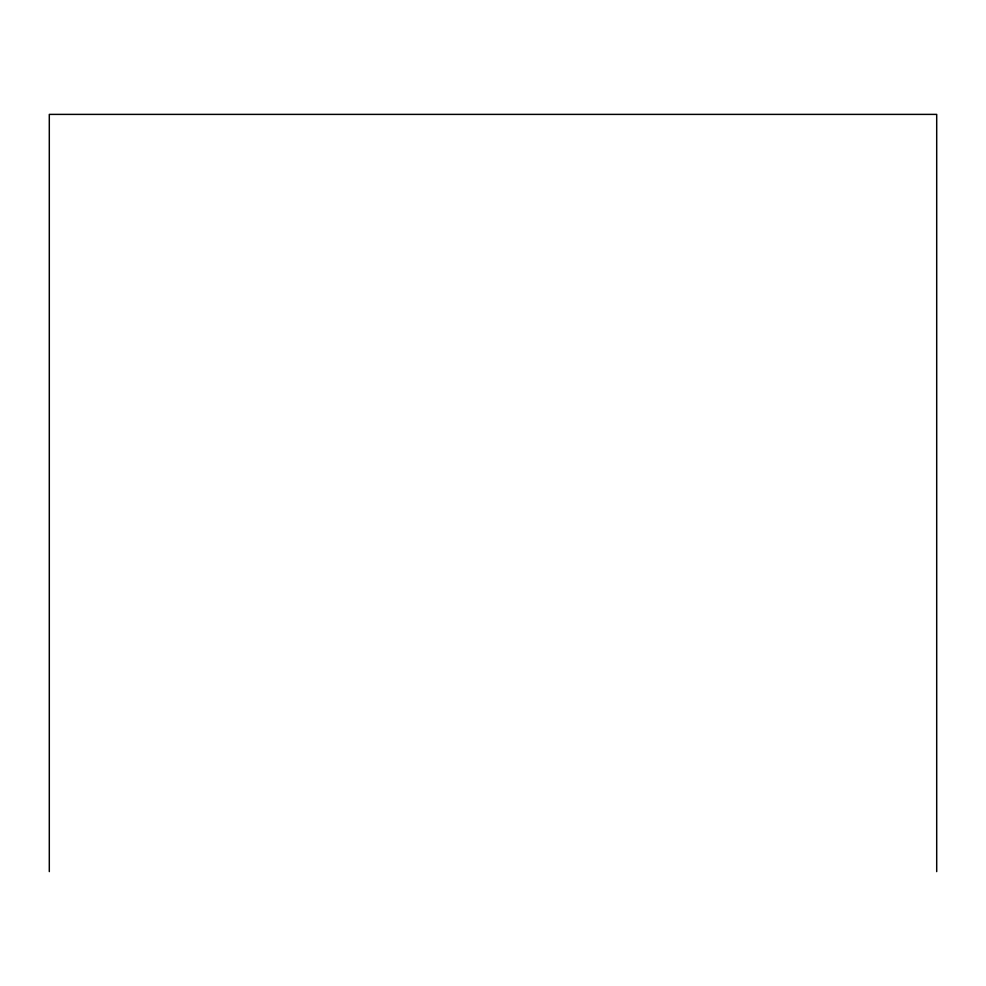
<?xml version="1.0" encoding="UTF-8"?>
<svg xmlns="http://www.w3.org/2000/svg" width="986" height="986" viewBox="0 0 986 986"><rect width="100%" height="100%" fill="white"/><g stroke="black" fill="none" stroke-linecap="round" stroke-linejoin="round"><path stroke-width="1.48" d="M936.7 871.612L936.7 114.388L49.3 114.388L49.3 871.612"/></g></svg>
